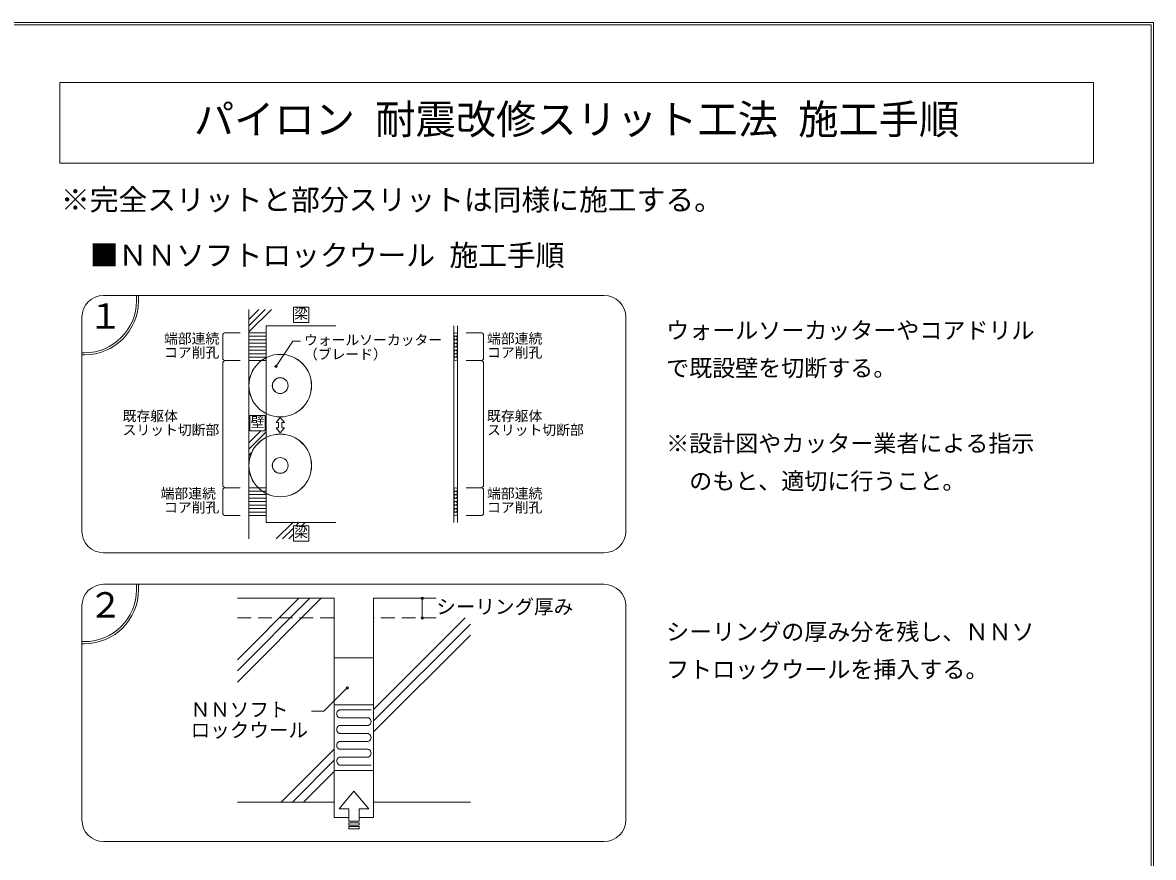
# Model space of a CAD drawing. Units: millimetres on the paper. Extents: x -202 to 198, y -129 to 148.
# Drawn here: x 100.2 to 198.5, y 75.9 to 148.4 of the extents above; entities that cross this region are included whole.
import ezdxf
from ezdxf.enums import TextEntityAlignment as Align

# ---------------------------------------------------------------- set-up
doc = ezdxf.new("R2010")
doc.units = ezdxf.units.MM
doc.header["$PDMODE"] = 32
doc.header["$PDSIZE"] = 0.2
doc.linetypes.add('DASHED1', pattern=[1.8, 1.2, -0.6])
doc.layers.add('1-0_作業なう', color=7, linetype='Continuous', lineweight=9)
doc.styles.add('ＭＳ ゴシック', font='')
doc.styles.get('ＭＳ ゴシック').set_extended_font_data('MS Gothic')

msp = doc.modelspace()

# ---------------------------------------------------------------- linework, layer by layer
at = {"layer": '1-0_作業なう'}
for p, q in [((198.452, -128.993), (198.452, 148.407)), ((198.452, -128.993), (198.452, 148.407)), ((-201.748, 148.207), (198.252, 148.207)), ((-201.748, 148.207), (198.252, 148.207)), ((198.252, 148.207), (198.252, -128.793)), ((198.252, 148.207), (198.252, -128.793)), ((103.452, 143.207), (193.252, 143.207)), ((103.452, 136.207), (103.452, 143.207)), ((107.26, 124.707), (150.744, 124.707)), ((110.111, 124.228), (110.111, 124.707)), ((110.291, 124.228), (110.291, 124.707)), ((105.377, 122.824), (105.377, 104.238)), ((119.881, 103.556), (119.881, 123.497)), ((119.881, 122.078), (121.3, 123.497)), ((119.881, 121.537), (121.841, 123.497)), ((119.881, 122.619), (120.758, 123.497)), ((123.749, 123.68), (123.749, 122.351)), ((125.078, 123.68), (123.749, 123.68)), ((125.078, 122.351), (125.078, 123.68)), ((152.627, 122.824), (152.627, 104.238)), ((121.386, 122.069), (121.386, 104.983)), ((127.441, 122.069), (121.386, 122.069)), ((123.749, 122.351), (125.078, 122.351)), ((137.697, 122.069), (137.697, 104.983)), ((138, 104.983), (138, 122.069)), ((119.881, 121.464), (121.386, 121.464)), ((119.881, 121.162), (121.386, 121.162)), ((119.881, 120.859), (121.386, 120.859)), ((119.881, 120.557), (121.386, 120.557)), ((119.881, 120.255), (121.386, 120.255)), ((119.881, 119.952), (121.386, 119.952)), ((105.611, 119.728), (105.377, 119.728)), ((105.611, 119.548), (105.377, 119.548)), ((119.881, 119.65), (121.386, 119.65)), ((119.881, 119.347), (121.386, 119.347)), ((119.881, 119.045), (121.386, 119.045)), ((119.969, 114.268), (119.969, 112.939)), ((121.298, 114.268), (119.969, 114.268)), ((121.298, 112.939), (121.298, 114.268)), ((121.298, 113.315), (121.386, 113.403)), ((119.881, 111.897), (120.922, 112.939)), ((119.881, 111.356), (121.386, 112.862)), ((119.969, 112.939), (121.298, 112.939)), ((119.881, 110.815), (120.12, 111.054)), ((121.386, 108.007), (119.881, 108.007)), ((121.386, 107.705), (119.881, 107.705)), ((121.386, 107.403), (119.881, 107.403)), ((121.386, 107.1), (119.881, 107.1)), ((121.386, 106.798), (119.881, 106.798)), ((121.386, 106.495), (119.881, 106.495)), ((121.386, 106.193), (119.881, 106.193)), ((121.386, 105.891), (119.881, 105.891)), ((121.386, 105.588), (119.881, 105.588)), ((121.386, 104.983), (127.441, 104.983)), ((122.261, 103.556), (123.689, 104.983)), ((122.802, 103.556), (123.749, 104.502)), ((123.749, 104.701), (123.749, 103.372)), ((125.078, 104.701), (123.749, 104.701)), ((123.948, 104.701), (124.23, 104.983)), ((124.489, 104.701), (124.771, 104.983)), ((125.078, 103.372), (125.078, 104.701)), ((123.344, 103.556), (123.749, 103.961)), ((123.749, 103.372), (125.078, 103.372)), ((150.744, 102.354), (107.26, 102.354)), ((107.26, 99.616), (150.744, 99.616)), ((110.111, 99.137), (110.111, 99.616)), ((110.291, 99.137), (110.291, 99.616)), ((118.877, 92.097), (125.186, 98.406)), ((118.877, 93.067), (124.215, 98.406)), ((118.877, 91.126), (126.157, 98.406)), ((118.877, 98.406), (127.286, 98.406)), ((127.286, 98.406), (127.286, 80.696)), ((130.718, 80.696), (130.718, 98.406)), ((136.154, 98.406), (130.718, 98.406)), ((105.377, 97.733), (105.377, 79.147)), ((152.627, 97.733), (152.627, 79.147)), ((130.718, 88.729), (138.679, 96.69)), ((130.718, 87.758), (139.127, 96.167)), ((105.611, 94.637), (105.377, 94.637)), ((105.611, 94.457), (105.377, 94.457)), ((130.718, 86.787), (139.127, 95.196)), ((122.685, 80.696), (127.286, 85.297)), ((123.656, 80.696), (127.286, 84.326)), ((124.627, 80.696), (127.286, 83.355)), ((118.877, 80.696), (127.286, 80.696)), ((139.127, 80.696), (130.718, 80.696)), ((150.744, 77.264), (107.26, 77.264))]:
    msp.add_line(p, q, dxfattribs=at)
at = {"layer": '1-0_作業なう', "color": 4}
for p, q in [((117.611, 119.272), (117.611, 121.237)), ((117.838, 121.464), (119.123, 121.464)), ((140.042, 121.464), (138.757, 121.464)), ((140.269, 119.272), (140.269, 121.237)), ((122.239, 118.561), (123.701, 120.74)), ((123.701, 120.74), (124.366, 120.74)), ((117.838, 119.045), (119.123, 119.045)), ((117.838, 119.045), (119.123, 119.045)), ((140.042, 119.045), (138.757, 119.045)), ((140.042, 119.045), (138.757, 119.045)), ((117.611, 108.234), (117.611, 118.818)), ((140.269, 108.234), (140.269, 118.818)), ((117.611, 105.815), (117.611, 107.781)), ((117.838, 108.007), (119.123, 108.007)), ((117.838, 108.007), (119.123, 108.007)), ((140.042, 108.007), (138.757, 108.007)), ((140.042, 108.007), (138.757, 108.007)), ((140.269, 105.815), (140.269, 107.781)), ((117.838, 105.588), (119.123, 105.588)), ((140.042, 105.588), (138.757, 105.588)), ((134.939, 96.69), (134.939, 98.406)), ((128.431, 90.612), (126.401, 88.583)), ((126.401, 88.583), (125.322, 88.583))]:
    msp.add_line(p, q, dxfattribs=at)
at = {"layer": '1-0_作業なう', "color": 6}
for p, q in [((122.462, 113.668), (122.241, 113.668)), ((122.462, 113.196), (122.462, 113.668)), ((122.964, 113.668), (122.743, 113.668)), ((122.743, 113.668), (122.743, 113.196)), ((122.743, 113.196), (122.964, 113.196)), ((129.002, 81.646), (127.716, 80.113)), ((130.288, 80.113), (129.002, 81.646)), ((127.716, 80.113), (128.553, 80.113)), ((128.553, 80.113), (128.553, 79.046)), ((129.451, 79.046), (129.451, 80.113)), ((129.451, 80.113), (130.288, 80.113)), ((128.553, 79.046), (129.451, 79.046)), ((128.553, 78.908), (129.451, 78.908)), ((129.451, 78.908), (129.451, 78.706)), ((128.553, 78.567), (129.451, 78.567)), ((128.553, 78.567), (129.451, 78.567)), ((129.451, 78.567), (129.451, 78.366))]:
    msp.add_line(p, q, dxfattribs=at)
at = {"layer": '1-0_作業なう', "linetype": 'DASHED1'}
for p, q in [((118.877, 96.69), (127.286, 96.69)), ((136.154, 96.69), (130.718, 96.69))]:
    msp.add_line(p, q, dxfattribs=at)
at = {"layer": '1-0_作業なう', "color": 2}
for p, q in [((127.286, 93.226), (127.286, 79.352)), ((127.286, 93.226), (130.718, 93.226)), ((130.718, 93.226), (130.718, 79.352)), ((127.286, 89.149), (130.718, 89.149)), ((127.286, 83.429), (130.718, 83.429)), ((127.286, 79.352), (128.553, 79.352)), ((129.451, 79.352), (130.718, 79.352))]:
    msp.add_line(p, q, dxfattribs=at)
at = {"layer": '1-0_作業なう', "color": 1}
for p, q in [((130.489, 88.717), (127.787, 88.717)), ((130.217, 88.03), (127.787, 88.03)), ((130.217, 87.344), (127.787, 87.344)), ((130.217, 86.657), (127.787, 86.657)), ((130.217, 85.971), (127.787, 85.971)), ((130.217, 85.284), (127.787, 85.284)), ((130.217, 84.598), (127.787, 84.598)), ((130.489, 83.912), (127.744, 83.912))]:
    msp.add_line(p, q, dxfattribs=at)
at = {"layer": '1-0_作業なう'}
for points in [[(198.452, 148.407), (-201.948, 148.407), (-201.948, -128.993)], [(198.452, 148.407), (-201.948, 148.407), (-201.948, -128.993)], [(193.252, 143.207), (193.252, 136.207), (103.452, 136.207)]]:
    msp.add_lwpolyline(points, dxfattribs=at)
at = {"layer": '1-0_作業なう', "color": 6}
for points in [[(122.241, 113.668), (122.602, 114.099), (122.964, 113.668)], [(122.964, 113.196), (122.602, 112.765), (122.241, 113.196), (122.462, 113.196)], [(128.553, 78.908), (128.553, 78.706), (129.451, 78.706)], [(128.553, 78.567), (128.553, 78.366), (129.451, 78.366)]]:
    msp.add_lwpolyline(points, dxfattribs=at)
at = {"layer": '1-0_作業なう'}
for centre, radius in [((137.848, 121.313), 0.151), ((137.848, 121.011), 0.151), ((137.848, 120.708), 0.151), ((137.848, 120.406), 0.151), ((137.848, 120.103), 0.151), ((137.848, 119.801), 0.151), ((122.602, 116.876), 2.722), ((122.602, 116.876), 2.719), ((122.602, 116.876), 2.716), ((137.848, 119.499), 0.151), ((137.848, 119.196), 0.151), ((122.602, 116.876), 0.686), ((122.602, 116.876), 0.683), ((122.602, 116.876), 0.68), ((122.602, 109.938), 2.722), ((122.602, 109.938), 2.719), ((122.602, 109.938), 2.716), ((122.602, 109.938), 0.686), ((122.602, 109.938), 0.683), ((122.602, 109.938), 0.68), ((137.848, 107.856), 0.151), ((137.848, 107.554), 0.151), ((137.848, 107.251), 0.151), ((137.848, 106.949), 0.151), ((137.848, 106.647), 0.151), ((137.848, 106.344), 0.151), ((137.848, 106.042), 0.151), ((137.848, 105.739), 0.151)]:
    msp.add_circle(centre, radius, dxfattribs=at)
for centre, radius, start, end in [((107.26, 122.824), 1.883, 90, 180), ((107.26, 122.824), 1.883, 90, 180), ((105.611, 124.228), 4.5, 270, 0), ((105.611, 124.228), 4.68, 270, 0), ((150.744, 122.824), 1.883, 0, 90), ((107.26, 104.238), 1.883, 180, 270), ((150.744, 104.238), 1.883, 270, 0), ((107.26, 97.733), 1.883, 90, 180), ((150.744, 97.733), 1.883, 0, 90), ((105.611, 99.137), 4.5, 270, 0), ((105.611, 99.137), 4.68, 270, 0), ((107.26, 79.147), 1.883, 180, 270), ((150.744, 79.147), 1.883, 270, 0)]:
    msp.add_arc(centre, radius, start, end, dxfattribs=at)
at = {"layer": '1-0_作業なう', "color": 4}
for centre, start, end in [((117.838, 121.237), 90, 180), ((140.042, 121.237), 0, 90), ((117.838, 119.272), 180, 270), ((117.838, 118.818), 90, 180), ((140.042, 119.272), 270, 0), ((140.042, 118.818), 0, 90), ((117.838, 108.234), 180, 270), ((140.042, 108.234), 270, 0), ((117.838, 107.781), 90, 180), ((140.042, 107.781), 0, 90), ((117.838, 105.815), 180, 270), ((140.042, 105.815), 270, 0)]:
    msp.add_arc(centre, 0.227, start, end, dxfattribs=at)
at = {"layer": '1-0_作業なう', "color": 1}
for centre, radius, start, end in [((127.887, 88.373), 0.372, 121.95275, 238.04725), ((127.787, 88.534), 0.183, 90, 121.95275), ((127.787, 88.213), 0.183, 238.04725, 270), ((130.217, 87.847), 0.183, 58.04725, 90), ((130.117, 87.687), 0.372, 301.95275, 58.04725), ((127.887, 87.001), 0.372, 121.95275, 238.04725), ((127.787, 87.161), 0.183, 90, 121.95275), ((127.787, 86.84), 0.183, 238.04725, 270), ((130.217, 87.527), 0.183, 270, 301.95275), ((130.217, 86.474), 0.183, 58.04725, 90), ((130.117, 86.314), 0.372, 301.95275, 58.04725), ((127.887, 85.628), 0.372, 121.95275, 238.04725), ((127.787, 85.788), 0.183, 90, 121.95275), ((130.217, 86.154), 0.183, 270, 301.95275), ((127.887, 84.255), 0.372, 121.95275, 247.38014), ((127.787, 85.468), 0.183, 238.04725, 270), ((127.787, 84.415), 0.183, 90, 121.95275), ((130.217, 85.101), 0.183, 58.04725, 90), ((130.217, 84.781), 0.183, 270, 301.95275), ((130.117, 84.941), 0.372, 301.95275, 58.04725)]:
    msp.add_arc(centre, radius, start, end, dxfattribs=at)
at = {"layer": '1-0_作業なう', "color": 4}
for p in [(122.239, 118.561), (134.939, 98.406), (134.939, 96.69), (128.431, 90.612)]:
    msp.add_point(p, dxfattribs=at)

# ---------------------------------------------------------------- texts
at = {"layer": '1-0_作業なう', "style": 'ＭＳ ゴシック'}
for s, height, p in [('パイロン 耐震改修スリット工法 施工手順', 2.566, (115.102, 137.957)), ('\u3000\u3000※完全スリットと部分スリットは同様に施工する。', 1.833, (98.552, 131.553)), ('\u3000\u3000\u3000■ＮＮソフトロックウール 施工手順', 1.833, (98.552, 126.73)), ('１', 2.199, (105.921, 121.163)), ('梁', 0.88, (123.814, 122.416)), ('ウォールソーカッターやコアドリル', 1.466, (156.127, 120.504)), ('端部連続', 0.8798, (112.511, 120.259)), ('ウォールソーカッター', 0.8798, (124.666, 120.14)), ('端部連続', 0.8798, (140.569, 120.259)), ('コア削孔', 0.8798, (112.511, 119.05)), ('（ブレード）', 0.8798, (124.666, 118.9)), ('コア削孔 ', 0.8798, (140.569, 119.05)), ('で既設壁を切断する。', 1.466, (156.127, 117.231)), ('既存躯体\u3000\u3000\u3000', 0.8798, (108.911, 113.531)), ('壁', 0.88, (120.034, 113.003)), ('既存躯体\u3000\u3000\u3000 ', 0.8798, (140.569, 113.531)), ('スリット切断部', 0.8798, (108.911, 112.321)), ('スリット切断部 ', 0.8798, (140.569, 112.321)), ('※設計図やカッター業者による指示', 1.466, (156.127, 110.685)), ('\u3000のもと、適切に行うこと。', 1.466, (156.127, 107.413)), ('端部連続 ', 0.8798, (112.211, 106.803)), ('端部連続 ', 0.8798, (140.569, 106.803)), ('コア削孔', 0.8798, (112.511, 105.593)), ('コア削孔 ', 0.8798, (140.569, 105.593)), ('梁', 0.88, (123.814, 103.436)), ('２', 2.199, (105.921, 96.072)), ('シーリング厚み ', 1.246, (136.159, 96.675)), ('シーリングの厚み分を残し、ＮＮソ', 1.466, (156.127, 94.322)), ('フトロックウールを挿入する。', 1.466, (156.127, 91.049)), ('ＮＮソフト\u3000', 1.246, (114.822, 87.733)), ('ロックウール', 1.246, (114.822, 85.954))]:
    msp.add_text(s, height=height, dxfattribs=at).set_placement(p, align=Align.BOTTOM_LEFT)

doc.saveas('drawing.dxf')
